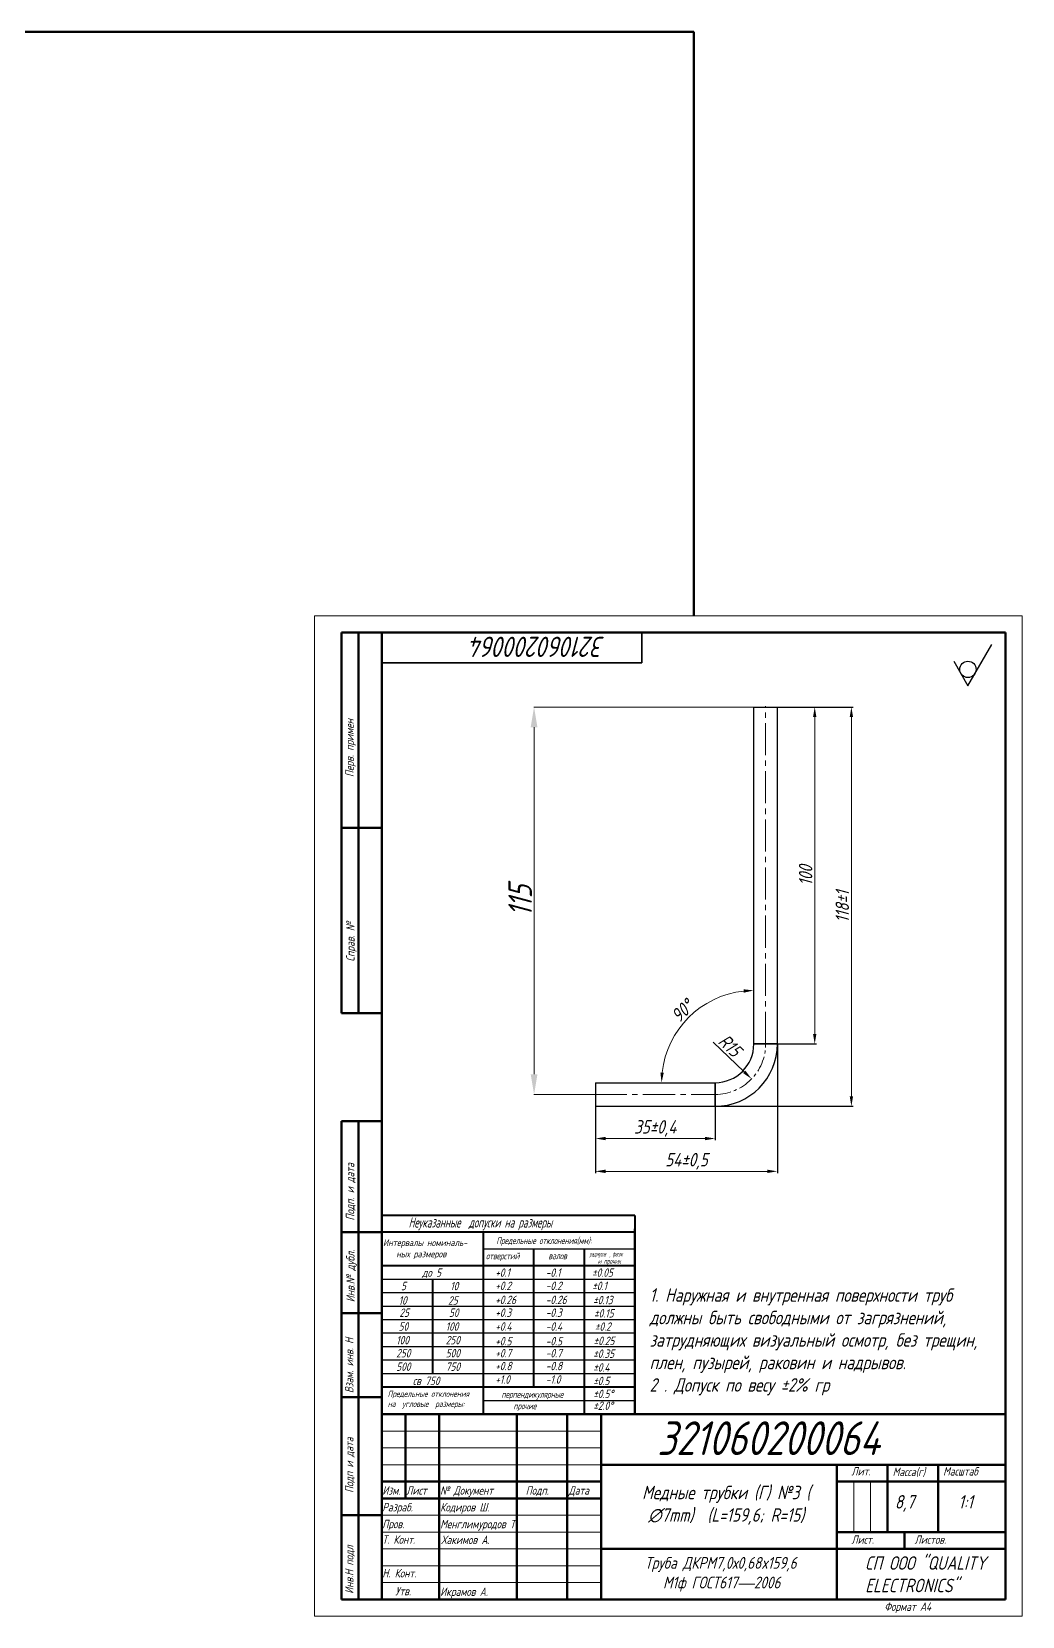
# Model space of a CAD drawing. Header units: millimetres. Extents: x 937859 to 970574, y 987894 to 996517.
# Drawn here: x 943450.7 to 943744.6, y 990374.9 to 990845.3 of the extents above; entities that cross this region are included whole.
import ezdxf

# ---------------------------------------------------------------- set-up
doc = ezdxf.new("R2010")
doc.units = ezdxf.units.MM
doc.header["$LTSCALE"] = 0.5
for name, pattern in [('CENTER', [0.6, 0.375, -0.075, 0.075, -0.075]), ('CENTER2', [28.575, 19.05, -3.175, 3.175, -3.175]), ('K5LT_BASIC', [0])]:
    doc.linetypes.add(name, pattern=pattern)
doc.layers.add('DIM', color=4, linetype='Continuous')
doc.layers.add('MD_Видимые', color=7, linetype='Continuous', lineweight=25)
doc.layers.add('MD_Видимые тонкие', color=7, linetype='Continuous', lineweight=35)
doc.styles.add('GOST type A', font='GOST_A.TTF', dxfattribs={"oblique": 15, "height": 4})
doc.styles.add('SPRKN021105', font='GOST_A.TTF', dxfattribs={"width": 0.96, "oblique": 15, "height": 7})
doc.styles.get("Standard").update_dxf_attribs({"font": 'GOST_A.TTF', "oblique": 15})
doc.styles.add('Table text', font='GOST_A.TTF', dxfattribs={"oblique": 15, "height": 2.8})
doc.dimstyles.new('GOST standart', dxfattribs={"dimtxt": 4, "dimasz": 3, "dimexe": 0.5, "dimexo": 0, "dimgap": 0.7, "dimtad": 1, "dimtoh": 1, "dimdec": 1, "dimtxsty": 'GOST type A', "dimcen": 2.5, "dimadec": 0, "dimazin": 0, "dimtfac": 1, "dimtdec": 1, "dimtmove": 0, "dimatfit": 3, "dimfxl": 1, "dimlwd": 5, "dimarcsym": 0})
doc.dimstyles.new('SPRKN021105', dxfattribs={"dimtxt": 7, "dimasz": 6, "dimexe": 0.1, "dimexo": 0, "dimtad": 1, "dimtoh": 1, "dimtxsty": 'SPRKN021105', "dimcen": 2.5, "dimadec": 0, "dimazin": 0, "dimtfac": 1, "dimtmove": 0, "dimatfit": 3, "dimfxl": 1, "dimlwd": 9, "dimlwe": 9, "dimarcsym": 0})

# ---------------------------------------------------------------- blocks, each defined once
blk = doc.blocks.new('*U654')
at = {"color": 0, "linetype": 'CENTER2', "lineweight": 5, "transparency": 16777216}
blk.add_line((0, -50.01), (0, 50.27), dxfattribs=at)
blk = doc.blocks.new('*U655')
at = {"color": 0, "linetype": 'CENTER2', "lineweight": 5, "transparency": 16777216}
blk.add_line((-17.93, 0), (17.79, 0), dxfattribs=at)
blk = doc.blocks.new('*D661')
at = {"color": 0, "lineweight": -2, "transparency": 16777216}
for p, q in [((943617.98, 990526.31), (943617.98, 990516.24)), ((943653.48, 990526.31), (943653.48, 990516.24))]:
    blk.add_line(p, q, dxfattribs=at)
at = {"color": 0, "lineweight": 5, "transparency": 16777216}
blk.add_line((943620.98, 990516.74), (943650.48, 990516.74), dxfattribs=at)
for points in [[(943620.98, 990517.24), (943620.98, 990516.24), (943617.98, 990516.74)], [(943650.48, 990517.24), (943650.48, 990516.24), (943653.48, 990516.74)]]:
    blk.add_solid(points, dxfattribs=at)
at = {"layer": 'Defpoints', "color": 0, "lineweight": 5, "transparency": 16777216}
for p in [(943617.98, 990526.31), (943653.48, 990526.31), (943653.48, 990516.74)]:
    blk.add_point(p, dxfattribs=at)
at = {"color": 0, "lineweight": 5, "transparency": 16777216, "insert": (943635.73, 990519.74), "char_height": 4, "attachment_point": 5, "style": 'GOST type A'}
blk.add_mtext('35%%P0,4', dxfattribs=at)
blk = doc.blocks.new('*D659')
at = {"color": 0, "lineweight": -2, "transparency": 16777216}
for p, q in [((943671.98, 990644.81), (943683.54, 990644.81)), ((943671.98, 990544.81), (943683.54, 990544.81))]:
    blk.add_line(p, q, dxfattribs=at)
at = {"color": 0, "lineweight": 5, "transparency": 16777216}
blk.add_line((943683.04, 990547.81), (943683.04, 990641.81), dxfattribs=at)
for points in [[(943682.54, 990641.81), (943683.54, 990641.81), (943683.04, 990644.81)], [(943682.54, 990547.81), (943683.54, 990547.81), (943683.04, 990544.81)]]:
    blk.add_solid(points, dxfattribs=at)
at = {"layer": 'Defpoints', "color": 0, "lineweight": 5, "transparency": 16777216}
for p in [(943671.98, 990644.81), (943683.04, 990644.81), (943671.98, 990544.81)]:
    blk.add_point(p, dxfattribs=at)
at = {"color": 0, "lineweight": 5, "transparency": 16777216, "insert": (943680.34, 990594.81), "char_height": 4, "attachment_point": 5, "rotation": 90, "style": 'GOST type A'}
blk.add_mtext('100', dxfattribs=at)
blk = doc.blocks.new('*D656')
at = {"color": 0, "lineweight": -2, "transparency": 16777216}
for p, q in [((943671.98, 990544.81), (943671.98, 990506.5)), ((943617.98, 990526.31), (943617.98, 990506.5))]:
    blk.add_line(p, q, dxfattribs=at)
at = {"color": 0, "lineweight": 5, "transparency": 16777216}
blk.add_line((943668.98, 990507), (943620.98, 990507), dxfattribs=at)
for points in [[(943620.98, 990507.5), (943620.98, 990506.5), (943617.98, 990507)], [(943668.98, 990507.5), (943668.98, 990506.5), (943671.98, 990507)]]:
    blk.add_solid(points, dxfattribs=at)
at = {"layer": 'Defpoints', "color": 0, "lineweight": 5, "transparency": 16777216}
for p in [(943671.98, 990544.81), (943617.98, 990526.31), (943617.98, 990507)]:
    blk.add_point(p, dxfattribs=at)
at = {"color": 0, "lineweight": 5, "transparency": 16777216, "insert": (943644.98, 990510), "char_height": 4, "attachment_point": 5, "style": 'GOST type A'}
blk.add_mtext('54%%P0,5', dxfattribs=at)
blk = doc.blocks.new('*D657')
at = {"color": 0, "lineweight": -2, "transparency": 16777216}
for p, q in [((943671.98, 990644.81), (943694.42, 990644.81)), ((943653.48, 990526.31), (943694.42, 990526.31))]:
    blk.add_line(p, q, dxfattribs=at)
at = {"color": 0, "lineweight": 5, "transparency": 16777216}
blk.add_line((943693.92, 990641.81), (943693.92, 990529.31), dxfattribs=at)
for points in [[(943693.42, 990641.81), (943694.42, 990641.81), (943693.92, 990644.81)], [(943693.42, 990529.31), (943694.42, 990529.31), (943693.92, 990526.31)]]:
    blk.add_solid(points, dxfattribs=at)
at = {"layer": 'Defpoints', "color": 0, "lineweight": 5, "transparency": 16777216}
for p in [(943671.98, 990644.81), (943653.48, 990526.31), (943693.92, 990526.31)]:
    blk.add_point(p, dxfattribs=at)
at = {"color": 0, "lineweight": 5, "transparency": 16777216, "insert": (943691.22, 990585.56), "char_height": 4, "attachment_point": 5, "rotation": 90, "style": 'GOST type A'}
blk.add_mtext('118%%P1', dxfattribs=at)
blk = doc.blocks.new('*D658')
at = {"color": 0, "lineweight": 5, "transparency": 16777216}
blk.add_line((943652.94, 990545.33), (943662.15, 990536.51), dxfattribs=at)
blk.add_solid([(943662.5, 990536.87), (943661.81, 990536.15), (943664.32, 990534.44)], dxfattribs=at)
at = {"layer": 'Defpoints', "color": 0, "lineweight": 5, "transparency": 16777216}
for p in [(943653.48, 990544.81), (943664.32, 990534.44)]:
    blk.add_point(p, dxfattribs=at)
at = {"color": 0, "lineweight": 5, "transparency": 16777216, "insert": (943657.87, 990544.36), "char_height": 4, "attachment_point": 5, "rotation": 316.2531, "style": 'GOST type A'}
blk.add_mtext('R15', dxfattribs=at)
blk = doc.blocks.new('*D660')
at = {"color": 0, "lineweight": 5, "transparency": 16777216}
blk.add_arc((943664.98, 990533.31), 27.38, 96.2804, 173.7196, dxfattribs=at)
for points in [[(943661.96, 990561.03), (943662.01, 990560.03), (943664.98, 990560.69)], [(943638.26, 990536.28), (943637.26, 990536.33), (943637.6, 990533.31)]]:
    blk.add_solid(points, dxfattribs=at)
at = {"layer": 'Defpoints', "color": 0, "lineweight": 5, "transparency": 16777216}
for p in [(943664.98, 990644.81), (943641.27, 990547), (943664.98, 990544.81), (943617.98, 990533.31), (943653.48, 990533.31)]:
    blk.add_point(p, dxfattribs=at)
at = {"color": 0, "lineweight": 5, "transparency": 16777216, "insert": (943643.71, 990554.58), "char_height": 4, "attachment_point": 5, "rotation": 45, "style": 'GOST type A'}
blk.add_mtext('90°', dxfattribs=at)
blk = doc.blocks.new('*D716')
at = {"color": 0, "lineweight": 9, "ltscale": 0.5, "transparency": 16777216}
for p, q in [((943668.48, 990644.81), (943599.67, 990644.81)), ((943599.77, 990535.81), (943599.77, 990638.81)), ((943617.98, 990529.81), (943599.67, 990529.81))]:
    blk.add_line(p, q, dxfattribs=at)
at = {"color": 0, "lineweight": 5, "ltscale": 0.5, "transparency": 16777216}
for points in [[(943598.77, 990638.81), (943600.77, 990638.81), (943599.77, 990644.81)], [(943598.77, 990535.81), (943600.77, 990535.81), (943599.77, 990529.81)]]:
    blk.add_solid(points, dxfattribs=at)
at = {"layer": 'Defpoints', "color": 0, "lineweight": 5, "ltscale": 0.5, "transparency": 16777216}
for p in [(943599.77, 990644.81), (943668.48, 990644.81), (943617.98, 990529.81)]:
    blk.add_point(p, dxfattribs=at)
at = {"color": 0, "lineweight": 5, "ltscale": 0.5, "transparency": 16777216, "insert": (943595.64, 990587.31), "char_height": 7, "attachment_point": 5, "rotation": 90, "style": 'SPRKN021105'}
blk.add_mtext('115', dxfattribs=at)

msp = doc.modelspace()

# ---------------------------------------------------------------- linework, layer by layer
at = {"color": 1, "lineweight": 70}
for p, q in [((943647.134, 990845.268), (943323.711, 990845.268)), ((943647.134, 990671.925), (943647.134, 990845.268))]:
    msp.add_line(p, q, dxfattribs=at)
at = {"lineweight": 5}
for p, q in [((943744.634, 990671.925), (943534.634, 990671.925)), ((943534.634, 990671.925), (943744.634, 990671.925)), ((943534.634, 990374.925), (943534.634, 990671.925)), ((943744.634, 990671.925), (943744.634, 990374.925)), ((943554.634, 990429.925), (943619.634, 990429.925)), ((943554.634, 990424.925), (943619.634, 990424.925)), ((943554.634, 990419.925), (943619.634, 990419.925)), ((943694.634, 990399.925), (943694.634, 990414.925)), ((943699.634, 990399.925), (943699.634, 990414.925)), ((943699.634, 990399.925), (943699.634, 990414.925)), ((943554.634, 990404.925), (943619.634, 990404.925)), ((943554.634, 990399.925), (943619.634, 990399.925)), ((943554.634, 990394.925), (943619.634, 990394.925)), ((943554.634, 990389.925), (943619.634, 990389.925)), ((943554.634, 990384.925), (943619.634, 990384.925)), ((943744.634, 990374.925), (943534.634, 990374.925))]:
    msp.add_line(p, q, dxfattribs=at)
at = {"lineweight": 50}
for p, q in [((943542.634, 990666.925), (943554.634, 990666.925)), ((943542.634, 990553.925), (943542.634, 990666.925)), ((943547.634, 990666.925), (943554.634, 990666.925)), ((943547.634, 990553.925), (943547.634, 990666.925)), ((943554.634, 990666.925), (943739.634, 990666.925)), ((943554.634, 990379.925), (943554.634, 990666.925)), ((943554.634, 990666.925), (943554.634, 990553.925)), ((943554.634, 990666.925), (943554.634, 990553.925)), ((943739.634, 990666.925), (943739.634, 990379.925)), ((943554.634, 990608.925), (943542.634, 990608.925)), ((943554.634, 990553.925), (943542.634, 990553.925)), ((943554.634, 990553.925), (943547.634, 990553.925)), ((943542.634, 990464.925), (943542.634, 990521.925)), ((943542.634, 990521.925), (943554.634, 990521.925)), ((943547.634, 990464.925), (943547.634, 990521.925)), ((943554.634, 990521.925), (943554.634, 990464.925)), ((943554.634, 990521.925), (943554.634, 990464.925)), ((943542.634, 990488.925), (943554.634, 990488.925)), ((943542.634, 990464.925), (943542.634, 990488.925)), ((943554.634, 990488.925), (943554.634, 990464.925)), ((943542.634, 990464.925), (943554.634, 990464.925)), ((943542.634, 990379.925), (943542.634, 990464.925)), ((943554.634, 990464.925), (943542.634, 990464.925)), ((943554.634, 990464.925), (943542.634, 990464.925)), ((943547.634, 990464.925), (943547.634, 990379.925)), ((943554.634, 990464.925), (943547.634, 990464.925)), ((943554.634, 990464.925), (943554.634, 990379.925)), ((943542.634, 990439.925), (943554.634, 990439.925)), ((943542.634, 990404.925), (943542.634, 990439.925)), ((943554.634, 990439.925), (943554.634, 990404.925)), ((943554.634, 990434.925), (943739.634, 990434.925)), ((943554.634, 990379.925), (943554.634, 990434.925)), ((943554.634, 990434.925), (943619.634, 990434.925)), ((943561.634, 990434.925), (943561.634, 990409.925)), ((943571.634, 990434.925), (943571.634, 990379.925)), ((943594.634, 990434.925), (943594.634, 990379.925)), ((943609.634, 990434.925), (943609.634, 990379.925)), ((943619.634, 990434.925), (943619.634, 990379.925)), ((943739.634, 990434.925), (943739.634, 990379.925)), ((943619.634, 990419.925), (943739.634, 990419.925)), ((943689.634, 990419.925), (943689.634, 990379.925)), ((943704.634, 990399.925), (943704.634, 990419.925)), ((943704.634, 990399.925), (943704.634, 990419.925)), ((943719.634, 990399.925), (943719.634, 990419.925)), ((943719.634, 990399.925), (943719.634, 990419.925)), ((943554.634, 990414.925), (943619.634, 990414.925)), ((943689.634, 990414.925), (943739.634, 990414.925)), ((943554.634, 990409.925), (943619.634, 990409.925)), ((943554.634, 990404.925), (943542.634, 990404.925)), ((943689.634, 990399.925), (943739.634, 990399.925)), ((943709.634, 990394.925), (943709.634, 990399.925)), ((943619.634, 990394.925), (943739.634, 990394.925)), ((943554.634, 990379.925), (943542.634, 990379.925)), ((943739.634, 990379.925), (943554.634, 990379.925)), ((943739.634, 990379.925), (943554.634, 990379.925))]:
    msp.add_line(p, q, dxfattribs=at)
at = {"lineweight": 35, "ltscale": 10}
for p, q in [((943554.634, 990666.925), (943631.796, 990666.925)), ((943554.634, 990657.911), (943554.634, 990666.925)), ((943631.796, 990666.925), (943631.796, 990657.911)), ((943631.796, 990657.911), (943554.634, 990657.911))]:
    msp.add_line(p, q, dxfattribs=at)
for p, q in [((943728.506, 990651.128), (943735.548, 990663.326)), ((943629.634, 990483.925), (943584.634, 990483.925)), ((943629.634, 990474.925), (943554.634, 990474.925)), ((943629.634, 990470.925), (943554.634, 990470.925)), ((943629.634, 990466.925), (943554.634, 990466.925)), ((943629.634, 990462.925), (943554.634, 990462.925)), ((943629.634, 990458.925), (943554.634, 990458.925)), ((943629.634, 990454.925), (943554.634, 990454.925)), ((943629.634, 990454.925), (943629.634, 990434.925)), ((943629.634, 990450.925), (943554.634, 990450.925)), ((943629.634, 990446.925), (943554.634, 990446.925)), ((943629.634, 990438.925), (943584.634, 990438.925)), ((943629.634, 990438.925), (943584.634, 990438.925)), ((943629.634, 990434.925), (943629.634, 990442.925)), ((943629.634, 990434.925), (943629.634, 990439.925)), ((943629.634, 990434.925), (943739.634, 990434.925)), ((943739.634, 990434.925), (943739.634, 990379.925))]:
    msp.add_line(p, q)
at = {"lineweight": 40}
for p, q in [((943554.634, 990493.925), (943554.634, 990434.925)), ((943629.634, 990493.925), (943554.634, 990493.925)), ((943629.634, 990493.925), (943629.634, 990434.925)), ((943629.634, 990488.925), (943554.634, 990488.925)), ((943584.634, 990488.925), (943584.634, 990434.925)), ((943599.634, 990483.925), (943599.634, 990442.925)), ((943614.634, 990483.925), (943614.634, 990434.925)), ((943629.634, 990478.925), (943554.634, 990478.925)), ((943569.634, 990474.925), (943569.634, 990446.925)), ((943629.634, 990442.925), (943554.634, 990442.925)), ((943629.634, 990434.925), (943554.634, 990434.925))]:
    msp.add_line(p, q, dxfattribs=at)
at = {"linetype": 'K5LT_BASIC', "lineweight": 40}
msp.add_line((943629.634, 990434.925), (943629.634, 990489.925), dxfattribs=at)
msp.add_lwpolyline([(943724.309, 990658.398), (943728.506, 990651.128), (943732.703, 990658.398)])
msp.add_circle((943728.506, 990655.975), 2.423)
at = {"linetype": 'CENTER', "lineweight": 5, "ltscale": 25}
msp.add_arc((943653.482, 990544.811), 15, 270.16773, 0, dxfattribs=at)
at = {"layer": 'MD_Видимые', "extrusion": (0, 1, 0)}
for p, q in [((943664.982, 990544.811), (943664.982, 990644.811)), ((943664.982, 990644.811), (943671.982, 990644.811)), ((943671.982, 990544.811), (943671.982, 990644.811)), ((943617.982, 990533.311), (943653.482, 990533.311)), ((943617.982, 990533.311), (943617.982, 990526.311)), ((943617.982, 990526.311), (943653.482, 990526.311))]:
    msp.add_line(p, q, dxfattribs=at)
at = {"layer": 'MD_Видимые'}
for radius in [11.5, 18.5]:
    msp.add_arc((943653.482, 990544.811), radius, 270, 0, dxfattribs=at)
at = {"layer": 'MD_Видимые тонкие', "extrusion": (0, 1, 0)}
for p, q in [((943664.982, 990544.811), (943671.982, 990544.811)), ((943653.482, 990533.311), (943653.482, 990526.311))]:
    msp.add_line(p, q, dxfattribs=at)

# ---------------------------------------------------------------- block references
at = {"linetype": 'CENTER2', "lineweight": 5}
for name, p in [('*U654', (943668.482, 990594.811)), ('*U655', (943635.732, 990529.811))]:
    msp.add_blockref(name, p, dxfattribs=at)

# ---------------------------------------------------------------- texts
at = {"oblique": 15}
for s, height, width, p in [('Неуказанные  допуски на размеры', 3, 0.8, (943562.543, 990490.323)), ('Интервалы номиналь-', 2, 0.9, (943554.948, 990484.814)), ('Предельные отклонения(мм):', 2, 0.8, (943588.564, 990485.433)), ('ных размеров', 2, 0.9, (943558.875, 990481.481)), ('отверстий', 2, 0.8, (943585.477, 990480.898)), ('валов', 2, 0.8, (943604.026, 990480.917)), ('радиусов  , фасок', 1.5, 0.6, (943616.244, 990481.732)), ('и прочих', 1.5, 0.8, (943618.68, 990479.588)), ('Предельные отклонения', 1.8, 0.9, (943556.339, 990440.06)), ('перпендикулярные', 2, 0.8, (943590.1, 990439.807)), ('на  угловые  размеры:', 1.8, 0.9, (943556.339, 990437.06)), ('прочие', 2, 0.8, (943593.652, 990436.38))]:
    msp.add_text(s, height=height, dxfattribs=dict(at, width=width)).set_placement(p)
for s, height, p in [('до 5', 2.5, (943566.534, 990475.689)), ('+0.1', 2.5, (943588.231, 990475.689)), ('-0.1', 2.5, (943603.24, 990475.689)), ('±0.05', 2.5, (943616.955, 990475.689)), ('5', 2.5, (943560.299, 990471.708)), ('10', 2.5, (943574.906, 990471.708)), ('+0.2', 2.5, (943588.231, 990471.761)), ('-0.2', 2.5, (943603.24, 990471.761)), ('±0.1', 2.5, (943617.003, 990471.745)), ('10', 2.5, (943559.585, 990467.423)), ('25', 2.5, (943574.261, 990467.423)), ('+0.26', 2.5, (943588.231, 990467.592)), ('-0.26', 2.5, (943603.24, 990467.592)), ('±0.13', 2.5, (943617.287, 990467.551)), ('25', 2.5, (943559.81, 990463.793)), ('50', 2.5, (943574.518, 990463.793)), ('+0.3', 2.5, (943588.231, 990463.805)), ('-0.3', 2.5, (943603.24, 990463.805)), ('±0.15', 2.5, (943617.541, 990463.605)), ('100', 2.5, (943558.866, 990455.654)), ('50', 2.5, (943559.57, 990459.689)), ('250', 2.5, (943573.542, 990455.654)), ('100', 2.5, (943573.542, 990459.689)), ('+0.4', 2.5, (943588.231, 990459.689)), ('+0.5', 2.5, (943588.231, 990455.323)), ('-0.4', 2.5, (943603.24, 990459.689)), ('-0.5', 2.5, (943603.24, 990455.323)), ('±0.25', 2.5, (943617.406, 990455.428)), ('±0.2', 2.5, (943617.793, 990459.664)), ('250', 2.5, (943558.866, 990451.768)), ('500', 2.5, (943573.544, 990451.768)), ('+0.7', 2.5, (943588.231, 990451.767)), ('-0.7', 2.5, (943603.24, 990451.767)), ('±0.35', 2.5, (943617.296, 990451.636)), ('500', 2.5, (943558.868, 990447.768)), ('750', 2.5, (943573.544, 990447.768)), ('+0.8', 2.5, (943588.231, 990447.965)), ('-0.8', 2.5, (943603.24, 990447.965)), ('±0.4', 2.5, (943617.296, 990447.536)), (' св 750', 2.5, (943562.494, 990443.568)), ('+1.0', 2.5, (943588.231, 990443.965)), ('-1.0', 2.5, (943603.24, 990443.965)), ('±0.5', 2.5, (943617.296, 990443.536)), ('±0.5°', 2.5, (943617.321, 990439.689)), ('±2.0°', 2.5, (943617.321, 990436.185)), ('Лит.', 2.5, (943693.927, 990416.716)), ('Масса(г)', 2.5, (943706.164, 990416.537)), ('Масштаб', 2.5, (943721.142, 990416.702)), ('Изм.', 2.5, (943554.747, 990411.006)), ('Лист', 2.5, (943561.84, 990411.031)), ('№ Документ', 2.5, (943571.895, 990411.031)), ('Подп.', 2.5, (943597.295, 990411.031)), ('Дата', 2.5, (943610.012, 990411.031)), ('8,7', 4, (943706.817, 990406.901)), ('1:1', 4, (943725.669, 990406.901)), ('Разраб.', 2.5, (943554.747, 990406.064)), ('Кодиров Ш.', 2.5, (943571.93, 990406.05)), ('Пров.', 2.5, (943554.747, 990401.064)), ('Менглимуродов Т.', 2.5, (943571.93, 990401.05)), ('Т. Конт.', 2.5, (943554.747, 990396.456)), ('Хакимов А.', 2.5, (943572.232, 990396.382)), ('Лист.', 2.5, (943693.927, 990396.443)), ('Листов.', 2.5, (943712.662, 990396.443)), ('Н. Конт.', 2.5, (943554.747, 990386.455)), ('Утв.', 2.5, (943558.625, 990381.155)), ('Икрамов А.', 2.5, (943571.93, 990380.978)), ('Формат А4', 2.5, (943703.697, 990376.532))]:
    msp.add_text(s, height=height, dxfattribs=at).set_placement(p)
for s, p in [('Взам. инв. Н', (943546.173, 990441.172)), ('Подп и дата', (943546.173, 990411.567)), ('Инв.Н подл', (943546.181, 990381.6))]:
    msp.add_text(s, height=2.5, rotation=90, dxfattribs=at).set_placement(p)
at = {"insert": (943620.849, 990659.684), "char_height": 6, "attachment_point": 1, "rotation": 180, "style": 'Table text'}
msp.add_mtext_dynamic_manual_height_columns('321060200064', width=77.69281, gutter_width=22.323, heights=[0], dxfattribs=at)
at = {"attachment_point": 1}
for s, width, gutter_width, insert, char_height, style in [('1. Наружная и внутренная поверхности труб должны быть свободными от загрязнений, затрудняющих визуальный осмотр, без трещин, плен, пузырей, раковин и надрывов.\\P2 . Допуск по весу ±2% гр', 102.66081, 20, (943634.049, 990472.272), 4, 'GOST type A'), ('321060200064', 95.43409, 22.323, (943636.304, 990432.796), 10, 'Table text'), ('\\pxqc;Медные трубки (Г) №3 ( ∅7mm)  (L=159,6; R=15)', 55.00623, 22.323, (943629.287, 990413.674), 4, 'Table text')]:
    msp.add_mtext_dynamic_manual_height_columns(s, width=width, gutter_width=gutter_width, heights=[0], dxfattribs=dict(at, insert=insert, char_height=char_height, style=style))
at = {"insert": (943632.664, 990392.536), "char_height": 3.5, "width": 67.19986, "attachment_point": 1}
msp.add_mtext('Труба ДКРМ7,0х0,68x159,6\\P   M1ф ГОСТ617{\\fArial|b0|i0|c204|p34;—}2006 ', dxfattribs=at)
at = {"insert": (943698.024, 990392.736), "char_height": 4, "width": 41.60985, "attachment_point": 1, "style": 'GOST type A'}
msp.add_mtext('СП ООО "QUALITY ELECTRONICS"', dxfattribs=at)
at = {"layer": 'DIM', "color": 0, "oblique": 15}
for s, p in [('Перв. примен', (943546.287, 990624.02)), ('Справ. №', (943546.522, 990569.269)), ('Подп. и дата', (943546.43, 990492.391)), ('Инв.№ дубл.', (943546.527, 990468.166))]:
    msp.add_text(s, height=2.5, rotation=90, dxfattribs=at).set_placement(p)

# ---------------------------------------------------------------- dimensions: what is measured, and where the dimension line sits
at = {"lineweight": 5, "ltscale": 0.5}
dim = msp.add_linear_dim(base=(943599.77, 990644.811), p1=(943617.982, 990529.811), p2=(943668.482, 990644.811), angle=90, dimstyle='SPRKN021105', dxfattribs=at)
dim.commit()
dim.dimension.update_dxf_attribs({"geometry": '*D716', "text_midpoint": (943595.642, 990587.311)})
at = {"lineweight": 5}
dim = msp.add_angular_dim_2l(base=(943641.268, 990547.003), line1=((943617.982, 990533.311), (943653.482, 990533.311)), line2=((943664.982, 990544.811), (943664.982, 990644.811)), dimstyle='GOST standart', dxfattribs=at)
dim.commit()
dim.dimension.update_dxf_attribs({"geometry": '*D660', "text_midpoint": (943643.71, 990554.584)})
dim = msp.add_linear_dim(base=(943693.923, 990526.311), p1=(943671.982, 990644.811), p2=(943653.482, 990526.311), angle=90, text='118%%P1', dimstyle='GOST standart', dxfattribs=at)
dim.commit()
dim.dimension.update_dxf_attribs({"geometry": '*D657', "text_midpoint": (943691.222, 990585.561)})
dim = msp.add_linear_dim(base=(943683.038, 990644.811), p1=(943671.982, 990544.811), p2=(943671.982, 990644.811), angle=90, dimstyle='GOST standart', dxfattribs=at)
dim.commit()
dim.dimension.update_dxf_attribs({"geometry": '*D659', "text_midpoint": (943680.337, 990594.811)})
dim = msp.add_radius_dim(center=(943653.482, 990544.811), mpoint=(943664.318, 990534.439), dimstyle='GOST standart', dxfattribs=at)
dim.commit()
dim.dimension.update_dxf_attribs({"geometry": '*D658', "text_midpoint": (943655.997, 990542.404), "dimtype": 164})
for base, p1, p2, text, picture, middle in [((943617.982, 990506.995), (943671.982, 990544.811), (943617.982, 990526.311), '<>%%P0,5', '*D656', (943644.982, 990509.997)), ((943653.482, 990516.74), (943617.982, 990526.311), (943653.482, 990526.311), '35%%P0,4', '*D661', (943635.732, 990519.742))]:
    dim = msp.add_linear_dim(base=base, p1=p1, p2=p2, text=text, dimstyle='GOST standart', dxfattribs=at)
    dim.commit()
    dim.dimension.update_dxf_attribs({"geometry": picture, "text_midpoint": middle})

doc.saveas('drawing.dxf')
